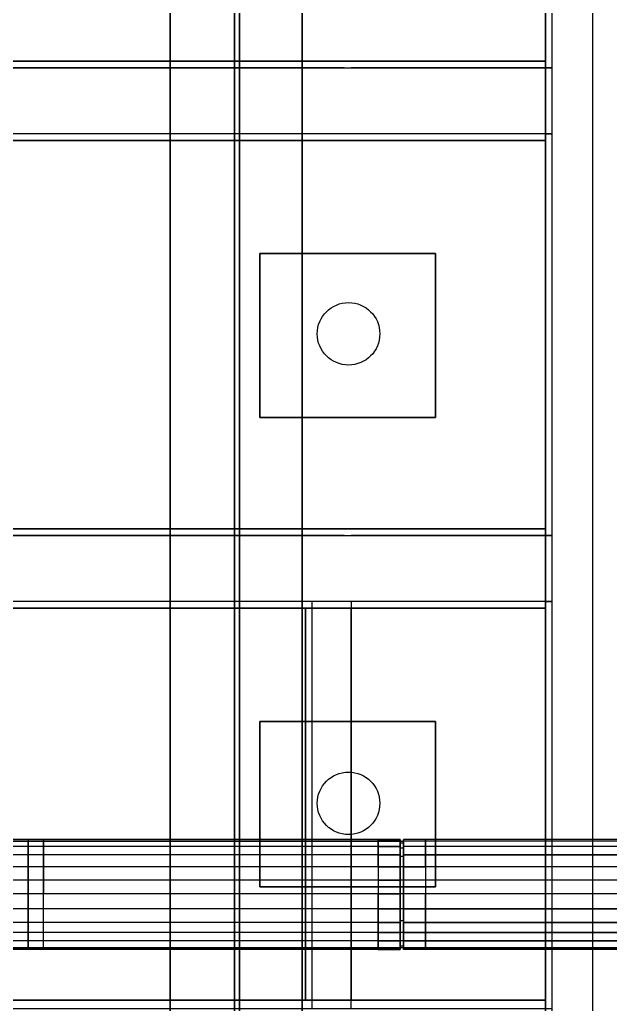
# Model space of a CAD drawing. Header units: metres. Extents: x 114 to 218, y 8 to 180.
# Drawn here: x 175.82 to 181.19, y 86.12 to 95.09 of the extents above; entities that cross this region are included whole.
import ezdxf

# ---------------------------------------------------------------- set-up
doc = ezdxf.new("R2010")
doc.units = ezdxf.units.M
doc.header["$MEASUREMENT"] = 0
for name, color, linetype in [('A-2D-I-WALL', 7, 'Continuous'), ('A-3D-I-WALL', 7, 'Continuous'), ('E-LIGHT', 7, 'Continuous'), ('M-SA2S-Conn', 7, 'Continuous'), ('M-SA2S-Round', 7, 'Continuous'), ('S-3D-BEAM', 7, 'Continuous')]:
    doc.layers.add(name, color=color, linetype=linetype)

msp = doc.modelspace()

# ---------------------------------------------------------------- linework, layer by layer
at = {"layer": 'A-2D-I-WALL', "color": 9, "true_color": 0xbababa}
for points in [[(180.6635, 75.8114), (180.6635, 98.4379)], [(180.6019, 98.3148), (180.6019, 94.7155)], [(181.0326, 75.8729), (181.0326, 98.3148)], [(178.6485, 94.7155), (174.8184, 94.7155), (174.8184, 93.9926)], [(180.6019, 94.7155), (178.9561, 94.7155)], [(180.6019, 94.654), (180.6019, 94.7155)], [(180.6635, 94.0541), (174.8799, 94.0541), (174.8799, 94.654)], [(178.7715, 94.654), (174.8799, 94.654)], [(180.6635, 94.654), (178.833, 94.654)], [(174.8184, 93.9926), (180.6019, 93.9926)], [(180.6019, 93.9926), (180.6019, 94.0541)], [(180.6019, 93.9926), (180.6019, 90.4548)], [(178.6485, 90.4548), (174.8184, 90.4548), (174.8184, 89.7318)], [(180.6635, 89.7934), (174.8799, 89.7934), (174.8799, 90.3932)], [(178.7715, 90.3932), (174.8799, 90.3932)], [(180.6635, 90.3932), (178.833, 90.3932)], [(180.6019, 90.4548), (178.9561, 90.4548)], [(180.6019, 90.3932), (180.6019, 90.4548)], [(178.4792, 86.0864), (178.4792, 89.7934)], [(178.833, 89.7934), (178.833, 89.7318)], [(180.6019, 89.7318), (180.6019, 89.7934)], [(174.8184, 89.7318), (178.4177, 89.7318)], [(178.4177, 89.7318), (178.4177, 86.1633)], [(178.833, 89.7318), (180.6019, 89.7318)], [(178.833, 86.1633), (178.833, 89.7318)], [(180.6019, 89.7318), (180.6019, 86.1633)], [(178.4177, 86.1633), (174.3877, 86.1633), (174.3877, 85.6711), (180.6019, 85.6711)], [(180.6019, 86.1633), (178.833, 86.1633)], [(178.833, 86.0864), (178.833, 86.1633)], [(180.6019, 86.0864), (180.6019, 86.1633)]]:
    msp.add_lwpolyline(points, dxfattribs=at)
at = {"layer": 'A-3D-I-WALL', "color": 42, "true_color": 0xdda500}
for points in [[(180.6635, 75.8729), (180.6635, 75.8114), (181.0326, 75.8114), (181.0326, 75.8729), (181.0326, 98.3148), (181.0326, 98.3764), (181.0326, 98.4379), (180.6635, 98.4379), (180.6635, 98.3764), (180.6635, 98.3148)], [(180.6635, 94.654), (180.6635, 98.3148), (180.6019, 98.3148), (180.6019, 94.7155), (180.6019, 94.654), (180.6635, 94.654)], [(181.0326, 75.8729), (181.0326, 98.3148), (180.6019, 98.3148)], [(181.0326, 75.8729), (180.6019, 75.8729), (181.0326, 75.8729), (181.0326, 98.3148), (180.6019, 98.3148), (180.6019, 94.7155), (180.6019, 93.9926), (180.6019, 90.4548), (180.6019, 89.7318), (180.6019, 86.1633), (180.6019, 85.6711), (180.6019, 75.8729), (180.6019, 85.6711), (180.6019, 86.1633), (180.6019, 89.7318), (180.6019, 90.4548), (180.6019, 93.9926), (180.6019, 94.7155), (180.6019, 98.3148)], [(180.6019, 94.0541), (180.6635, 94.0541), (180.6635, 94.654), (180.6019, 94.654), (180.6019, 94.7155), (174.8184, 94.7155), (174.8184, 94.654), (174.8799, 94.654), (180.6019, 94.654)], [(174.8184, 93.9926), (180.6019, 93.9926), (180.6019, 94.7155), (174.8184, 94.7155), (174.8184, 94.654), (174.8184, 94.0541), (174.8184, 93.9926), (174.8184, 94.7155), (180.6019, 94.7155), (180.6019, 93.9926), (174.8184, 93.9926)], [(180.6019, 94.7155), (180.6019, 94.7155)], [(180.6019, 94.7155), (180.6019, 94.7155)], [(180.6019, 94.7155), (180.6019, 94.7155)], [(180.6019, 94.7155), (180.6019, 94.7155)], [(180.6019, 94.7155), (180.6019, 94.7155)], [(174.8184, 93.9926), (180.6019, 93.9926), (180.6019, 94.0541), (174.8799, 94.0541), (174.8799, 94.654), (174.8184, 94.654), (174.8184, 94.0541), (174.8184, 93.9926)], [(180.6019, 94.654), (180.6019, 94.654)], [(180.6019, 94.654), (180.6019, 94.654)], [(180.6635, 94.0541), (180.6635, 94.654)], [(180.6635, 94.654), (180.6635, 94.654)], [(180.6635, 94.654), (180.6635, 94.654)], [(180.6635, 90.3932), (180.6635, 94.0541), (180.6019, 94.0541), (180.6019, 93.9926), (180.6019, 90.4548), (180.6019, 90.3932), (180.6635, 90.3932)], [(180.6019, 94.0541), (180.6019, 94.0541)], [(180.6019, 94.0541), (180.6019, 94.0541)], [(180.6019, 93.9926), (180.6019, 93.9926)], [(180.6019, 93.9926), (180.6019, 93.9926)], [(180.6019, 93.9926), (180.6019, 93.9926)], [(180.6019, 93.9926), (180.6019, 93.9926)], [(180.6019, 93.9926), (180.6019, 93.9926)], [(180.6635, 94.0541), (180.6635, 94.0541)], [(180.6635, 94.0541), (180.6635, 94.0541)], [(180.6019, 89.7934), (180.6635, 89.7934), (180.6635, 90.3932), (180.6019, 90.3932), (180.6019, 90.4548), (174.8184, 90.4548), (174.8184, 90.3932), (174.8799, 90.3932), (180.6019, 90.3932)], [(180.6019, 89.7318), (180.6019, 90.4548), (174.8184, 90.4548), (174.8184, 90.3932), (174.8184, 89.7934), (174.8184, 89.7318), (174.8184, 90.4548), (180.6019, 90.4548), (180.6019, 89.7318)], [(174.8184, 89.7318), (180.6019, 89.7318), (180.6019, 89.7934), (174.8799, 89.7934), (174.8799, 90.3932), (174.8184, 90.3932), (174.8184, 89.7934), (174.8184, 89.7318)], [(180.6019, 90.4548), (180.6019, 90.4548)], [(180.6019, 90.4548), (180.6019, 90.4548)], [(180.6019, 90.4548), (180.6019, 90.4548)], [(180.6019, 90.4548), (180.6019, 90.4548)], [(180.6019, 90.4548), (180.6019, 90.4548)], [(180.6019, 90.3932), (180.6019, 90.3932)], [(180.6019, 90.3932), (180.6019, 90.3932)], [(180.6635, 89.7934), (180.6635, 90.3932)], [(180.6635, 90.3932), (180.6635, 90.3932)], [(180.6635, 90.3932), (180.6635, 90.3932)], [(180.6635, 89.7934), (180.6019, 89.7934), (180.6019, 89.7318), (180.6019, 86.1633), (180.6019, 86.0864), (180.6635, 86.0864), (180.6635, 89.7934)], [(180.6019, 89.7934), (180.6019, 89.7934)], [(180.6019, 89.7934), (180.6019, 89.7934)], [(180.6635, 89.7934), (180.6635, 89.7934)], [(180.6635, 89.7934), (180.6635, 89.7934)], [(174.8184, 89.7318), (178.4177, 89.7318), (178.833, 89.7318), (180.6019, 89.7318), (174.8184, 89.7318)], [(178.4177, 89.7318), (178.4177, 89.7318)], [(178.833, 89.7318), (178.4177, 89.7318), (178.833, 89.7318)], [(178.4177, 89.7318), (178.4177, 86.1633), (178.4177, 89.7318)], [(178.833, 89.7318), (178.833, 89.7318)], [(178.833, 89.7318), (178.833, 86.1633), (178.833, 89.7318)], [(178.833, 89.7318), (178.833, 89.7318)], [(180.6019, 89.7318), (180.6019, 89.7318)], [(180.6019, 89.7318), (180.6019, 89.7318)], [(180.6019, 89.7318), (180.6019, 89.7318)], [(180.6019, 89.7318), (180.6019, 89.7318)], [(180.6019, 89.7318), (180.6019, 89.7318)], [(180.6019, 86.1633), (174.3877, 86.1633), (174.3877, 86.0864), (174.3877, 85.7326), (174.4492, 85.7326), (174.4492, 86.0864), (180.6019, 86.0864), (180.6019, 86.1633), (180.6019, 85.6711), (174.3877, 85.6711)], [(174.3877, 85.6711), (174.3877, 85.7326), (174.3877, 86.0864), (174.3877, 86.1633), (174.3877, 85.6711), (180.6019, 85.6711), (180.6019, 86.1633), (178.833, 86.1633), (178.4177, 86.1633), (174.3877, 86.1633), (180.6019, 86.1633)], [(178.4177, 86.1633), (178.4177, 86.1633)], [(178.4177, 86.1633), (178.833, 86.1633)], [(178.833, 86.1633), (178.4177, 86.1633)], [(178.4177, 86.1633), (178.4177, 86.1633)], [(178.833, 86.1633), (178.833, 86.1633)], [(178.833, 86.1633), (178.833, 86.1633)], [(180.6019, 86.1633), (180.6019, 86.1633)], [(180.6019, 86.1633), (180.6019, 86.1633)], [(180.6019, 86.1633), (180.6019, 86.1633)], [(180.6019, 86.1633), (180.6019, 86.1633)], [(180.6019, 86.1633), (180.6019, 86.1633)]]:
    msp.add_lwpolyline(points, dxfattribs=at)
at = {"layer": 'E-LIGHT', "color": 5, "true_color": 0x0000ff}
for points in [[(178.0024, 91.47), (178.0024, 92.962), (179.6021, 92.962), (179.6021, 91.47), (179.6021, 92.962), (178.0024, 92.962), (178.0024, 91.47)], [(178.0024, 92.962), (178.0024, 92.962)], [(178.0024, 92.962), (178.0024, 92.962)], [(179.6021, 92.962), (179.6021, 92.962)], [(179.6021, 92.962), (179.6021, 92.962)], [(178.8023, 92.5005), (178.8023, 92.5005)], [(178.51, 92.2237), (178.51, 92.2237)], [(179.0945, 92.2237), (179.0945, 92.2237)], [(178.8023, 91.9314), (178.8023, 91.9314)], [(179.6021, 91.47), (178.0024, 91.47), (179.6021, 91.47)], [(178.0024, 91.47), (178.0024, 91.47)], [(178.0024, 91.47), (178.0024, 91.47)], [(179.6021, 91.47), (179.6021, 91.47)], [(179.6021, 91.47), (179.6021, 91.47)], [(178.0024, 87.1939), (178.0024, 88.7013), (179.6021, 88.7013), (179.6021, 87.1939), (179.6021, 88.7013), (178.0024, 88.7013), (178.0024, 87.1939)], [(178.0024, 88.7013), (178.0024, 88.7013)], [(178.0024, 88.7013), (178.0024, 88.7013)], [(179.6021, 88.7013), (179.6021, 88.7013)], [(179.6021, 88.7013), (179.6021, 88.7013)], [(178.8023, 88.2244), (178.8023, 88.2244)], [(178.5254, 87.9476), (178.5254, 87.9476)], [(179.0945, 87.9476), (179.0945, 87.9476)], [(178.8023, 87.6553), (178.8023, 87.6553)], [(179.6021, 87.1939), (178.0024, 87.1939), (179.6021, 87.1939)], [(178.0024, 87.1939), (178.0024, 87.1939)], [(178.0024, 87.1939), (178.0024, 87.1939)], [(179.6021, 87.1939), (179.6021, 87.1939)], [(179.6021, 87.1939), (179.6021, 87.1939)]]:
    msp.add_lwpolyline(points, dxfattribs=at)
for centre in [(178.81, 92.2314), (178.81, 92.2314), (178.81, 87.9553), (178.81, 87.9553)]:
    msp.add_circle(centre, 0.2846, dxfattribs=at)
at = {"layer": 'M-SA2S-Conn', "color": 5, "true_color": 0x0000ff}
for points in [[(179.0791, 87.6245), (179.0791, 87.6092), (179.2791, 87.6092)], [(179.0791, 87.6092), (179.0791, 87.6245), (179.2791, 87.6245)], [(179.0791, 87.6245), (179.0791, 87.6245)], [(179.2791, 87.2554), (179.2791, 87.3784), (179.2791, 87.4861), (179.2791, 87.563), (179.2791, 87.6092), (179.2791, 87.6245), (179.2791, 87.6092), (179.2791, 87.563), (179.2791, 87.4861), (179.2791, 87.3784), (179.2791, 87.2554), (179.2791, 87.1323), (179.2791, 86.9939), (179.2791, 86.8708), (179.2791, 86.7785), (179.2791, 86.7016), (179.2791, 86.6401), (179.2791, 86.6247), (179.2791, 86.6401), (179.2791, 86.7016), (179.2791, 86.7785), (179.2791, 86.8708), (179.2791, 86.9939), (179.2791, 87.1323), (179.2791, 87.2554)], [(179.2791, 87.6245), (179.2791, 87.6245)], [(179.5098, 87.6245), (179.5098, 87.6092), (179.3098, 87.6092)], [(179.5098, 87.6092), (179.5098, 87.6245), (179.3098, 87.6245)], [(179.3098, 87.6092), (179.3098, 87.563), (179.3098, 87.4861), (179.3098, 87.3784), (179.3098, 87.2554), (179.3098, 87.1323), (179.3098, 86.9939), (179.3098, 86.8708), (179.3098, 86.7785), (179.3098, 86.7016), (179.3098, 86.6401), (179.3098, 86.6247), (179.3098, 86.6401), (179.3098, 86.7016), (179.3098, 86.7785), (179.3098, 86.8708), (179.3098, 86.9939), (179.3098, 87.1323), (179.3098, 87.2554), (179.3098, 87.3784), (179.3098, 87.4861), (179.3098, 87.563), (179.3098, 87.6092), (179.3098, 87.6245), (179.3098, 87.6092)], [(179.3098, 87.6245), (179.3098, 87.6245)], [(179.5098, 87.6245), (179.5098, 87.6245)], [(179.0791, 87.6092), (179.0791, 87.563), (179.2791, 87.563)], [(179.0791, 87.563), (179.0791, 87.6092), (179.2791, 87.6092)], [(179.0791, 87.6092), (179.0791, 87.6092)], [(179.0791, 87.6092), (179.0791, 87.6092)], [(179.0791, 87.563), (179.0791, 87.4861), (179.2791, 87.4861)], [(179.0791, 87.4861), (179.0791, 87.563), (179.2791, 87.563)], [(179.0791, 87.563), (179.0791, 87.563)], [(179.0791, 87.563), (179.0791, 87.563)], [(179.2791, 87.6092), (179.3098, 87.6092), (179.3098, 87.5938), (179.2791, 87.5938)], [(179.2791, 86.6555), (179.2791, 86.6401), (179.2791, 86.6555), (179.2791, 86.7016), (179.2791, 86.7785), (179.2791, 86.8862), (179.2791, 86.9939), (179.2791, 87.1323), (179.2791, 87.2554), (179.2791, 87.3784), (179.2791, 87.4707), (179.2791, 87.5476), (179.2791, 87.5938), (179.2791, 87.6092), (179.2791, 87.5938), (179.2791, 87.5476), (179.2791, 87.4707), (179.2791, 87.3784), (179.2791, 87.2554), (179.2791, 87.1323), (179.2791, 86.9939), (179.2791, 86.8862), (179.2791, 86.7785), (179.2791, 86.7016), (179.2791, 86.6555)], [(179.2791, 87.6092), (179.2791, 87.6092)], [(179.2791, 87.6092), (179.2791, 87.6092)], [(179.2791, 87.6092), (179.2791, 87.6092)], [(179.3098, 87.5938), (179.2791, 87.5938)], [(179.3098, 87.5938), (179.3098, 87.5476), (179.2791, 87.5476)], [(179.2791, 87.5938), (179.2791, 87.5938)], [(179.2791, 87.5938), (179.2791, 87.5938)], [(179.2791, 87.563), (179.2791, 87.563)], [(179.2791, 87.563), (179.2791, 87.563)], [(179.3098, 87.4707), (179.3098, 87.5476), (179.2791, 87.5476)], [(179.3098, 87.5476), (179.3098, 87.4707), (179.2791, 87.4707)], [(179.2791, 87.5476), (179.2791, 87.5476)], [(179.2791, 87.5476), (179.2791, 87.5476)], [(179.5098, 87.6092), (179.5098, 87.563), (179.3098, 87.563)], [(179.5098, 87.563), (179.5098, 87.6092), (179.3098, 87.6092)], [(179.3098, 87.6092), (179.3098, 87.5938), (179.3098, 87.5476)], [(179.3098, 87.6092), (179.3098, 87.6092)], [(179.3098, 87.6092), (179.3098, 87.6092)], [(179.3098, 87.6092), (179.3098, 87.6092)], [(179.3098, 87.5938), (179.3098, 87.5938)], [(179.3098, 87.5938), (179.3098, 87.5938)], [(179.5098, 87.563), (179.5098, 87.4861), (179.3098, 87.4861)], [(179.5098, 87.4861), (179.5098, 87.563), (179.3098, 87.563)], [(179.3098, 87.563), (179.3098, 87.563)], [(179.3098, 87.563), (179.3098, 87.563)], [(179.3098, 87.5476), (179.3098, 87.5476)], [(179.3098, 87.5476), (179.3098, 87.5476)], [(179.5098, 87.6092), (179.5098, 87.6092)], [(179.5098, 87.6092), (179.5098, 87.6092)], [(179.5098, 87.563), (179.5098, 87.563)], [(179.5098, 87.563), (179.5098, 87.563)], [(179.0791, 87.4861), (179.0791, 87.3784), (179.2791, 87.3784)], [(179.2791, 87.3784), (179.0791, 87.3784), (179.0791, 87.4861), (179.2791, 87.4861)], [(179.0791, 87.4861), (179.0791, 87.4861)], [(179.0791, 87.4861), (179.0791, 87.4861)], [(179.2791, 87.4861), (179.2791, 87.4861)], [(179.2791, 87.4861), (179.2791, 87.4861)], [(179.3098, 87.3784), (179.3098, 87.4707), (179.2791, 87.4707)], [(179.3098, 87.4707), (179.3098, 87.3784), (179.2791, 87.3784)], [(179.2791, 87.4707), (179.2791, 87.4707)], [(179.2791, 87.4707), (179.2791, 87.4707)], [(179.5098, 87.4861), (179.5098, 87.3784), (179.3098, 87.3784)], [(179.3098, 87.3784), (179.5098, 87.3784), (179.5098, 87.4861), (179.3098, 87.4861)], [(179.3098, 87.4861), (179.3098, 87.4861)], [(179.3098, 87.4861), (179.3098, 87.4861)], [(179.3098, 87.4707), (179.3098, 87.4707)], [(179.3098, 87.4707), (179.3098, 87.4707)], [(179.5098, 87.4861), (179.5098, 87.4861)], [(179.5098, 87.4861), (179.5098, 87.4861)], [(179.0791, 87.3784), (179.0791, 87.2554), (179.0791, 87.1323)], [(179.0791, 87.3784), (179.0791, 87.2554), (179.2791, 87.2554)], [(179.0791, 87.3784), (179.0791, 87.3784)], [(179.0791, 87.3784), (179.0791, 87.3784)], [(179.3098, 87.2554), (179.3098, 87.3784), (179.2791, 87.3784)], [(179.3098, 87.3784), (179.3098, 87.2554), (179.2791, 87.2554)], [(179.2791, 87.3784), (179.2791, 87.3784)], [(179.2791, 87.3784), (179.2791, 87.3784)], [(179.2791, 87.3784), (179.2791, 87.3784)], [(179.2791, 87.3784), (179.2791, 87.3784)], [(179.5098, 87.3784), (179.5098, 87.2554), (179.3098, 87.2554)], [(179.3098, 87.3784), (179.3098, 87.3784)], [(179.3098, 87.3784), (179.3098, 87.3784)], [(179.3098, 87.3784), (179.3098, 87.3784)], [(179.3098, 87.3784), (179.3098, 87.3784)], [(179.5098, 87.3784), (179.5098, 87.2554), (179.5098, 87.1323)], [(179.5098, 87.3784), (179.5098, 87.3784)], [(179.5098, 87.3784), (179.5098, 87.3784)], [(179.0791, 87.2554), (179.2791, 87.2554)], [(179.0791, 87.2554), (179.0791, 87.1323), (179.2791, 87.1323)], [(179.0791, 87.2554), (179.0791, 87.2554)], [(179.0791, 87.2554), (179.0791, 87.2554)], [(179.3098, 87.1323), (179.3098, 87.2554), (179.2791, 87.2554)], [(179.3098, 87.2554), (179.3098, 87.1323), (179.2791, 87.1323)], [(179.2791, 87.2554), (179.2791, 87.2554)], [(179.2791, 87.2554), (179.2791, 87.2554)], [(179.2791, 87.2554), (179.2791, 87.2554)], [(179.2791, 87.2554), (179.2791, 87.2554)], [(179.5098, 87.2554), (179.3098, 87.2554)], [(179.5098, 87.2554), (179.5098, 87.1323), (179.3098, 87.1323)], [(179.3098, 87.2554), (179.3098, 87.2554)], [(179.3098, 87.2554), (179.3098, 87.2554)], [(179.3098, 87.2554), (179.3098, 87.2554)], [(179.3098, 87.2554), (179.3098, 87.2554)], [(179.5098, 87.2554), (179.5098, 87.2554)], [(179.5098, 87.2554), (179.5098, 87.2554)], [(179.0791, 86.9939), (179.0791, 87.1323), (179.2791, 87.1323)], [(179.0791, 87.1323), (179.0791, 86.9939), (179.2791, 86.9939)], [(179.0791, 87.1323), (179.0791, 87.1323)], [(179.0791, 87.1323), (179.0791, 87.1323)], [(179.3098, 86.9939), (179.3098, 87.1323), (179.2791, 87.1323)], [(179.3098, 87.1323), (179.3098, 86.9939), (179.2791, 86.9939)], [(179.2791, 87.1323), (179.2791, 87.1323)], [(179.2791, 87.1323), (179.2791, 87.1323)], [(179.2791, 87.1323), (179.2791, 87.1323)], [(179.2791, 87.1323), (179.2791, 87.1323)], [(179.5098, 86.9939), (179.5098, 87.1323), (179.3098, 87.1323)], [(179.5098, 87.1323), (179.5098, 86.9939), (179.3098, 86.9939)], [(179.3098, 87.1323), (179.3098, 87.1323)], [(179.3098, 87.1323), (179.3098, 87.1323)], [(179.3098, 87.1323), (179.3098, 87.1323)], [(179.3098, 87.1323), (179.3098, 87.1323)], [(179.5098, 87.1323), (179.5098, 87.1323)], [(179.5098, 87.1323), (179.5098, 87.1323)], [(179.0791, 86.8708), (179.0791, 86.9939), (179.2791, 86.9939)], [(179.0791, 86.9939), (179.0791, 86.8708), (179.2791, 86.8708)], [(179.0791, 86.9939), (179.0791, 86.9939)], [(179.0791, 86.9939), (179.0791, 86.9939)], [(179.3098, 86.8862), (179.3098, 86.9939), (179.2791, 86.9939)], [(179.3098, 86.9939), (179.3098, 86.8862), (179.2791, 86.8862)], [(179.2791, 86.9939), (179.2791, 86.9939)], [(179.2791, 86.9939), (179.2791, 86.9939)], [(179.2791, 86.9939), (179.2791, 86.9939)], [(179.2791, 86.9939), (179.2791, 86.9939)], [(179.5098, 86.8708), (179.5098, 86.9939), (179.3098, 86.9939)], [(179.5098, 86.9939), (179.5098, 86.8708), (179.3098, 86.8708)], [(179.3098, 86.9939), (179.3098, 86.9939)], [(179.3098, 86.9939), (179.3098, 86.9939)], [(179.3098, 86.9939), (179.3098, 86.9939)], [(179.3098, 86.9939), (179.3098, 86.9939)], [(179.5098, 86.9939), (179.5098, 86.9939)], [(179.5098, 86.9939), (179.5098, 86.9939)], [(179.0791, 86.7785), (179.0791, 86.8708), (179.2791, 86.8708)], [(179.0791, 86.8708), (179.0791, 86.7785), (179.2791, 86.7785)], [(179.0791, 86.8708), (179.0791, 86.8708)], [(179.0791, 86.8708), (179.0791, 86.8708)], [(179.3098, 86.7785), (179.3098, 86.8862), (179.2791, 86.8862)], [(179.3098, 86.8862), (179.3098, 86.7785), (179.2791, 86.7785)], [(179.2791, 86.8862), (179.2791, 86.8862)], [(179.2791, 86.8862), (179.2791, 86.8862)], [(179.2791, 86.8708), (179.2791, 86.8708)], [(179.2791, 86.8708), (179.2791, 86.8708)], [(179.3098, 86.8862), (179.3098, 86.8862)], [(179.3098, 86.8862), (179.3098, 86.8862)], [(179.5098, 86.7785), (179.5098, 86.8708), (179.3098, 86.8708)], [(179.5098, 86.8708), (179.5098, 86.7785), (179.3098, 86.7785)], [(179.3098, 86.8708), (179.3098, 86.8708)], [(179.3098, 86.8708), (179.3098, 86.8708)], [(179.5098, 86.8708), (179.5098, 86.8708)], [(179.5098, 86.8708), (179.5098, 86.8708)], [(179.0791, 86.7016), (179.0791, 86.7785), (179.2791, 86.7785)], [(179.0791, 86.7785), (179.0791, 86.7016), (179.2791, 86.7016)], [(179.0791, 86.7785), (179.0791, 86.7785)], [(179.0791, 86.7785), (179.0791, 86.7785)], [(179.3098, 86.7016), (179.3098, 86.7785), (179.2791, 86.7785)], [(179.3098, 86.7785), (179.3098, 86.7016), (179.2791, 86.7016)], [(179.2791, 86.7785), (179.2791, 86.7785)], [(179.2791, 86.7785), (179.2791, 86.7785)], [(179.2791, 86.7785), (179.2791, 86.7785)], [(179.2791, 86.7785), (179.2791, 86.7785)], [(179.5098, 86.7016), (179.5098, 86.7785), (179.3098, 86.7785)], [(179.5098, 86.7785), (179.5098, 86.7016), (179.3098, 86.7016)], [(179.3098, 86.7785), (179.3098, 86.7785)], [(179.3098, 86.7785), (179.3098, 86.7785)], [(179.3098, 86.7785), (179.3098, 86.7785)], [(179.3098, 86.7785), (179.3098, 86.7785)], [(179.5098, 86.7785), (179.5098, 86.7785)], [(179.5098, 86.7785), (179.5098, 86.7785)], [(179.0791, 86.6401), (179.0791, 86.7016), (179.2791, 86.7016)], [(179.0791, 86.7016), (179.0791, 86.6401), (179.2791, 86.6401)], [(179.0791, 86.7016), (179.0791, 86.7016)], [(179.0791, 86.7016), (179.0791, 86.7016)], [(179.0791, 86.6247), (179.0791, 86.6401), (179.2791, 86.6401)], [(179.0791, 86.6401), (179.0791, 86.6247), (179.2791, 86.6247)], [(179.0791, 86.6401), (179.0791, 86.6401)], [(179.0791, 86.6401), (179.0791, 86.6401)], [(179.3098, 86.6555), (179.3098, 86.7016), (179.2791, 86.7016)], [(179.3098, 86.7016), (179.3098, 86.6555), (179.2791, 86.6555)], [(179.2791, 86.7016), (179.2791, 86.7016)], [(179.2791, 86.7016), (179.2791, 86.7016)], [(179.2791, 86.7016), (179.2791, 86.7016)], [(179.2791, 86.7016), (179.2791, 86.7016)], [(179.3098, 86.6401), (179.3098, 86.6555), (179.2791, 86.6555)], [(179.3098, 86.6555), (179.3098, 86.6401), (179.2791, 86.6401)], [(179.2791, 86.6555), (179.2791, 86.6555)], [(179.2791, 86.6555), (179.2791, 86.6555)], [(179.2791, 86.6401), (179.2791, 86.6401)], [(179.2791, 86.6401), (179.2791, 86.6401)], [(179.2791, 86.6401), (179.2791, 86.6401)], [(179.5098, 86.6401), (179.5098, 86.7016), (179.3098, 86.7016)], [(179.5098, 86.7016), (179.5098, 86.6401), (179.3098, 86.6401)], [(179.3098, 86.7016), (179.3098, 86.7016)], [(179.3098, 86.7016), (179.3098, 86.7016)], [(179.3098, 86.7016), (179.3098, 86.7016)], [(179.3098, 86.7016), (179.3098, 86.7016)], [(179.3098, 86.6555), (179.3098, 86.6555)], [(179.3098, 86.6555), (179.3098, 86.6555)], [(179.5098, 86.6247), (179.5098, 86.6401), (179.3098, 86.6401)], [(179.5098, 86.6401), (179.5098, 86.6247), (179.3098, 86.6247)], [(179.3098, 86.6401), (179.3098, 86.6401)], [(179.3098, 86.6401), (179.3098, 86.6401)], [(179.3098, 86.6401), (179.3098, 86.6401)], [(179.5098, 86.7016), (179.5098, 86.7016)], [(179.5098, 86.7016), (179.5098, 86.7016)], [(179.5098, 86.6401), (179.5098, 86.6401)], [(179.5098, 86.6401), (179.5098, 86.6401)], [(179.0791, 86.6247), (179.0791, 86.6247)], [(179.2791, 86.6247), (179.2791, 86.6247)], [(179.3098, 86.6247), (179.3098, 86.6247)], [(179.5098, 86.6247), (179.5098, 86.6247)]]:
    msp.add_lwpolyline(points, dxfattribs=at)
at = {"layer": 'M-SA2S-Round', "color": 5, "true_color": 0x0000ff}
for points in [[(175.7413, 87.6092), (176.0336, 87.6092), (176.0336, 87.6245), (175.7413, 87.6245)], [(175.8951, 87.6245), (175.8951, 87.6092), (179.2791, 87.6092), (179.2791, 87.6245), (175.8951, 87.6245), (175.8951, 87.6092)], [(175.8951, 87.6245), (175.8951, 87.6245)], [(176.0336, 87.6245), (176.0336, 87.6092), (176.0336, 87.563), (176.0336, 87.4861), (176.0336, 87.3784), (176.0336, 87.2554), (176.0336, 87.1323)], [(176.0336, 87.6245), (176.0336, 87.6245)], [(179.2791, 87.6245), (179.2791, 87.6092)], [(179.2791, 87.6245), (179.2791, 87.6245)], [(185.3087, 87.6092), (185.3087, 87.6245), (179.3098, 87.6245), (179.3098, 87.6092)], [(185.3087, 87.6245), (185.3087, 87.6092), (179.3098, 87.6092), (179.3098, 87.6245)], [(179.3098, 87.6245), (179.3098, 87.6245)], [(176.0336, 87.4861), (176.0336, 87.563), (175.7259, 87.563)], [(176.0336, 87.563), (175.7259, 87.563)], [(176.0336, 87.563), (176.0336, 87.6092), (175.7413, 87.6092)], [(179.2791, 87.563), (179.2791, 87.6092), (175.8951, 87.6092), (175.8951, 87.563)], [(179.2791, 87.6092), (179.2791, 87.563), (175.8951, 87.563), (175.8951, 87.6092)], [(175.8951, 87.6092), (175.8951, 87.6092)], [(175.8951, 87.6092), (175.8951, 87.6092)], [(179.2791, 87.4861), (179.2791, 87.563), (175.8951, 87.563), (175.8951, 87.4861)], [(179.2791, 87.563), (179.2791, 87.4861), (175.8951, 87.4861), (175.8951, 87.563)], [(175.8951, 87.563), (175.8951, 87.563)], [(175.8951, 87.563), (175.8951, 87.563)], [(176.0336, 87.6092), (176.0336, 87.6092)], [(176.0336, 87.6092), (176.0336, 87.6092)], [(176.0336, 87.563), (176.0336, 87.563)], [(176.0336, 87.563), (176.0336, 87.563)], [(179.2791, 87.6092), (179.2791, 87.6092)], [(179.2791, 87.6092), (179.2791, 87.6092)], [(179.2791, 87.563), (179.2791, 87.563)], [(179.2791, 87.563), (179.2791, 87.563)], [(185.3087, 87.563), (185.3087, 87.6092), (179.3098, 87.6092), (179.3098, 87.563)], [(185.3087, 87.6092), (185.3087, 87.563), (179.3098, 87.563), (179.3098, 87.6092)], [(179.3098, 87.6092), (179.3098, 87.6092)], [(179.3098, 87.6092), (179.3098, 87.6092)], [(185.3087, 87.4861), (185.3087, 87.563), (179.3098, 87.563), (179.3098, 87.4861)], [(185.3087, 87.563), (185.3087, 87.4861), (179.3098, 87.4861), (179.3098, 87.563)], [(179.3098, 87.563), (179.3098, 87.563)], [(179.3098, 87.563), (179.3098, 87.563)], [(176.0336, 87.3784), (176.0336, 87.4861), (175.7105, 87.4861)], [(176.0336, 87.4861), (175.7105, 87.4861)], [(179.2791, 87.3784), (179.2791, 87.4861), (175.8951, 87.4861), (175.8951, 87.3784)], [(179.2791, 87.4861), (179.2791, 87.3784), (175.8951, 87.3784), (175.8951, 87.4861)], [(175.8951, 87.4861), (175.8951, 87.4861)], [(175.8951, 87.4861), (175.8951, 87.4861)], [(176.0336, 87.4861), (176.0336, 87.4861)], [(176.0336, 87.4861), (176.0336, 87.4861)], [(179.2791, 87.4861), (179.2791, 87.4861)], [(179.2791, 87.4861), (179.2791, 87.4861)], [(185.3087, 87.3784), (179.3098, 87.3784), (179.3098, 87.4861), (185.3087, 87.4861), (185.3087, 87.3784), (185.3087, 87.2554), (179.3098, 87.2554)], [(185.3087, 87.4861), (185.3087, 87.3784), (179.3098, 87.3784), (179.3098, 87.4861)], [(179.3098, 87.4861), (179.3098, 87.4861)], [(179.3098, 87.4861), (179.3098, 87.4861)], [(176.0336, 86.9939), (176.0336, 87.1323), (175.6336, 87.1323), (175.6644, 87.2554), (175.3414, 87.3938)], [(176.0336, 87.2554), (176.0336, 87.3784), (175.6952, 87.3784)], [(176.0336, 87.3784), (175.6952, 87.3784)], [(179.2791, 87.2554), (179.2791, 87.3784), (175.8951, 87.3784), (175.8951, 87.2554)], [(179.2791, 87.3784), (179.2791, 87.2554), (175.8951, 87.2554), (175.8951, 87.3784)], [(175.8951, 87.3784), (175.8951, 87.3784)], [(175.8951, 87.3784), (175.8951, 87.3784)], [(176.0336, 87.3784), (176.0336, 87.3784)], [(176.0336, 87.3784), (176.0336, 87.3784)], [(179.2791, 87.3784), (179.2791, 87.3784)], [(179.2791, 87.3784), (179.2791, 87.3784)], [(185.3087, 87.2554), (185.3087, 87.1323), (179.3098, 87.1323), (179.3098, 87.2554), (179.3098, 87.3784)], [(185.3087, 87.3784), (185.3087, 87.2554), (179.3098, 87.2554), (179.3098, 87.3784)], [(179.3098, 87.3784), (179.3098, 87.3784)], [(179.3098, 87.3784), (179.3098, 87.3784)], [(176.0336, 87.1323), (176.0336, 87.2554), (175.6644, 87.2554)], [(176.0336, 87.2554), (175.6644, 87.2554)], [(179.2791, 87.1323), (179.2791, 87.2554), (175.8951, 87.2554), (175.8951, 87.1323)], [(179.2791, 87.2554), (179.2791, 87.1323), (175.8951, 87.1323), (175.8951, 87.2554)], [(175.8951, 87.2554), (175.8951, 87.2554)], [(175.8951, 87.2554), (175.8951, 87.2554)], [(176.0336, 87.2554), (176.0336, 87.2554)], [(176.0336, 87.2554), (176.0336, 87.2554)], [(179.2791, 87.2554), (179.2791, 87.2554)], [(179.2791, 87.2554), (179.2791, 87.2554)], [(185.3087, 87.2554), (185.3087, 87.1323), (179.3098, 87.1323), (179.3098, 87.2554)], [(179.3098, 87.2554), (179.3098, 87.2554)], [(179.3098, 87.2554), (179.3098, 87.2554)], [(176.0336, 86.9939), (176.0336, 87.1323), (175.6336, 87.1323)], [(179.2791, 87.1323), (179.2791, 86.9939), (175.8951, 86.9939), (175.8951, 87.1323)], [(179.2791, 86.9939), (179.2791, 87.1323), (175.8951, 87.1323), (175.8951, 86.9939)], [(175.8951, 87.1323), (175.8951, 87.1323)], [(175.8951, 87.1323), (175.8951, 87.1323)], [(176.0336, 87.1323), (176.0336, 87.1323)], [(176.0336, 87.1323), (176.0336, 87.1323)], [(179.2791, 87.1323), (179.2791, 87.1323)], [(179.2791, 87.1323), (179.2791, 87.1323)], [(185.3087, 87.1323), (185.3087, 86.9939), (179.3098, 86.9939), (179.3098, 87.1323)], [(179.3098, 87.1323), (179.3098, 86.9939), (185.3087, 86.9939), (185.3087, 87.1323)], [(179.3098, 87.1323), (179.3098, 87.1323)], [(179.3098, 87.1323), (179.3098, 87.1323)], [(176.0336, 86.8708), (176.0336, 86.9939), (175.6183, 86.9939)], [(176.0336, 86.8708), (176.0336, 86.9939), (175.6183, 86.9939)], [(179.2791, 86.9939), (179.2791, 86.8708), (175.8951, 86.8708), (175.8951, 86.9939)], [(179.2791, 86.8708), (179.2791, 86.9939), (175.8951, 86.9939), (175.8951, 86.8708)], [(175.8951, 86.9939), (175.8951, 86.9939)], [(175.8951, 86.9939), (175.8951, 86.9939)], [(176.0336, 86.9939), (176.0336, 86.9939)], [(176.0336, 86.9939), (176.0336, 86.9939)], [(179.2791, 86.9939), (179.2791, 86.9939)], [(179.2791, 86.9939), (179.2791, 86.9939)], [(179.3098, 86.6401), (179.3098, 86.7016), (179.3098, 86.7785), (179.3098, 86.8708), (179.3098, 86.9939)], [(185.3087, 86.9939), (185.3087, 86.8708), (179.3098, 86.8708), (179.3098, 86.9939)], [(179.3098, 86.9939), (179.3098, 86.9939)], [(179.3098, 86.9939), (179.3098, 86.9939)], [(176.0336, 86.7785), (176.0336, 86.8708), (175.5875, 86.8708)], [(176.0336, 86.7785), (176.0336, 86.8708), (175.5875, 86.8708)], [(179.2791, 86.8708), (179.2791, 86.7785), (175.8951, 86.7785), (175.8951, 86.8708)], [(179.2791, 86.7785), (179.2791, 86.8708), (175.8951, 86.8708), (175.8951, 86.7785)], [(175.8951, 86.8708), (175.8951, 86.8708)], [(175.8951, 86.8708), (175.8951, 86.8708)], [(176.0336, 86.8708), (176.0336, 86.8708)], [(176.0336, 86.8708), (176.0336, 86.8708)], [(179.2791, 86.8708), (179.2791, 86.8708)], [(179.2791, 86.8708), (179.2791, 86.8708)], [(185.3087, 86.8708), (185.3087, 86.7785), (179.3098, 86.7785), (179.3098, 86.8708)], [(179.3098, 86.8708), (185.3087, 86.8708)], [(179.3098, 86.8708), (179.3098, 86.8708)], [(179.3098, 86.8708), (179.3098, 86.8708)], [(176.0336, 86.7016), (176.0336, 86.7785), (175.5721, 86.7785)], [(176.0336, 86.7016), (176.0336, 86.7785), (175.5721, 86.7785)], [(179.2791, 86.7785), (179.2791, 86.7016), (175.8951, 86.7016), (175.8951, 86.7785)], [(179.2791, 86.7016), (179.2791, 86.7785), (175.8951, 86.7785), (175.8951, 86.7016)], [(175.8951, 86.7785), (175.8951, 86.7785)], [(175.8951, 86.7785), (175.8951, 86.7785)], [(176.0336, 86.7785), (176.0336, 86.7785)], [(176.0336, 86.7785), (176.0336, 86.7785)], [(179.2791, 86.7785), (179.2791, 86.7785)], [(179.2791, 86.7785), (179.2791, 86.7785)], [(185.3087, 86.7785), (185.3087, 86.7016), (179.3098, 86.7016), (179.3098, 86.7785)], [(179.3098, 86.7785), (185.3087, 86.7785)], [(179.3098, 86.7785), (179.3098, 86.7785)], [(179.3098, 86.7785), (179.3098, 86.7785)], [(176.0336, 86.6247), (176.0336, 86.6401), (175.5413, 86.6401), (176.0336, 86.6401), (176.0336, 86.6247), (175.5413, 86.6247)], [(176.0336, 86.6401), (176.0336, 86.7016), (175.5567, 86.7016)], [(176.0336, 86.6401), (176.0336, 86.7016), (175.5567, 86.7016)], [(179.2791, 86.7016), (179.2791, 86.6401), (175.8951, 86.6401), (175.8951, 86.7016)], [(179.2791, 86.6401), (179.2791, 86.7016), (175.8951, 86.7016), (175.8951, 86.6401)], [(175.8951, 86.7016), (175.8951, 86.7016)], [(175.8951, 86.7016), (175.8951, 86.7016)], [(175.8951, 86.6247), (175.8951, 86.6401), (179.2791, 86.6401), (179.2791, 86.6247), (175.8951, 86.6247), (175.8951, 86.6401)], [(175.8951, 86.6401), (175.8951, 86.6401)], [(175.8951, 86.6401), (175.8951, 86.6401)], [(176.0336, 86.7016), (176.0336, 86.7016)], [(176.0336, 86.7016), (176.0336, 86.7016)], [(176.0336, 86.6401), (176.0336, 86.6401)], [(176.0336, 86.6401), (176.0336, 86.6401)], [(179.2791, 86.7016), (179.2791, 86.7016)], [(179.2791, 86.7016), (179.2791, 86.7016)], [(179.2791, 86.6247), (179.2791, 86.6401)], [(179.2791, 86.6401), (179.2791, 86.6401)], [(179.2791, 86.6401), (179.2791, 86.6401)], [(185.3087, 86.7016), (185.3087, 86.6401), (179.3098, 86.6401), (179.3098, 86.7016)], [(179.3098, 86.7016), (185.3087, 86.7016)], [(179.3098, 86.7016), (179.3098, 86.7016)], [(179.3098, 86.7016), (179.3098, 86.7016)], [(185.3087, 86.6401), (185.3087, 86.6247), (179.3098, 86.6247), (179.3098, 86.6401), (185.3087, 86.6401)], [(179.3098, 86.6401), (179.3098, 86.6247)], [(179.3098, 86.6401), (179.3098, 86.6401)], [(179.3098, 86.6401), (179.3098, 86.6401)], [(175.8951, 86.6247), (175.8951, 86.6247)], [(176.0336, 86.6247), (176.0336, 86.6247)], [(179.2791, 86.6247), (179.2791, 86.6247)], [(179.3098, 86.6247), (179.3098, 86.6247)]]:
    msp.add_lwpolyline(points, dxfattribs=at)
at = {"layer": 'S-3D-BEAM', "color": 4, "true_color": 0x00ffff}
for points in [[(177.1872, 107.2209), (178.387, 107.2209), (178.387, 107.2209), (178.387, 79.3184), (177.1872, 79.3184), (177.1872, 107.2209)], [(177.1872, 79.3184), (177.1872, 107.2209), (177.1872, 79.3184)], [(177.7717, 107.2209), (177.1872, 107.2209), (177.1872, 107.2209), (177.1872, 79.3184), (177.7717, 79.3184), (177.7717, 107.2209)], [(177.1872, 107.2209), (177.7717, 107.2209), (177.7717, 107.2209), (177.7717, 79.3184), (177.1872, 79.3184), (177.1872, 107.2209)], [(177.1872, 79.3184), (177.1872, 107.2209), (177.1872, 79.3184)], [(178.387, 107.2209), (177.1872, 107.2209), (177.1872, 107.2209), (177.1872, 79.3184), (178.387, 79.3184), (178.387, 107.2209)], [(177.8178, 107.2209), (178.387, 107.2209), (177.8178, 107.2209), (177.8178, 107.2209), (177.8178, 79.3184), (178.387, 79.3184), (178.387, 107.2209), (177.1872, 107.2209), (177.7717, 107.2209)], [(177.7717, 79.3184), (177.7717, 107.2209), (177.7717, 79.3184)], [(177.8178, 107.2209), (178.387, 107.2209), (178.387, 107.2209), (178.387, 79.3184), (177.8178, 79.3184), (177.8178, 107.2209)], [(177.8178, 79.3184), (177.8178, 107.2209), (177.8178, 79.3184)], [(178.387, 79.3184), (178.387, 107.2209), (178.387, 79.3184)], [(178.387, 79.3184), (178.387, 107.2209), (178.387, 79.3184)]]:
    msp.add_lwpolyline(points, dxfattribs=at)

doc.saveas('drawing.dxf')
